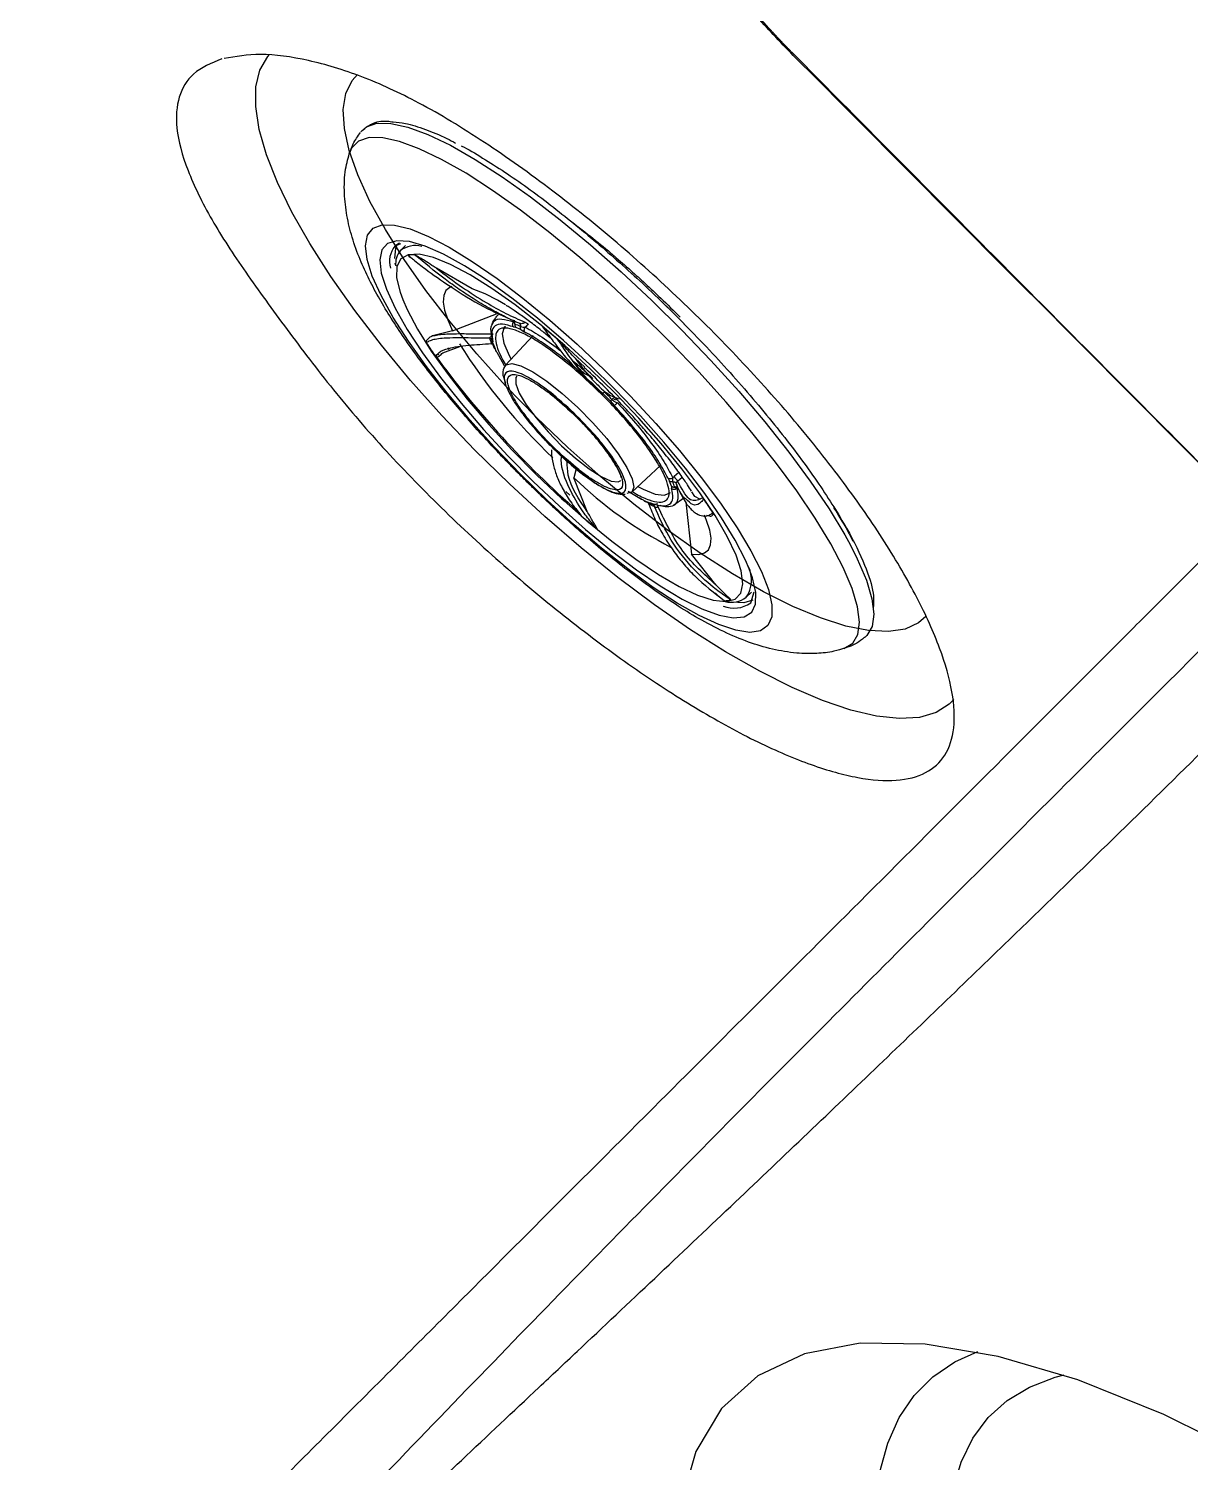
# Model space of a CAD drawing. Header units: inches. Extents: x 0 to 84, y -22 to 124.
# Drawn here: x 64.928 to 68.178, y 71.841 to 75.853 of the extents above; entities that cross this region are included whole.
import ezdxf

# ---------------------------------------------------------------- set-up
doc = ezdxf.new("R2010")
doc.units = ezdxf.units.IN
doc.header["$MEASUREMENT"] = 0
doc.layers.add('1', color=4, linetype='Continuous')
doc.layers.add('BDIM_CYAN', color=4, linetype='Continuous')

# ---------------------------------------------------------------- blocks, each defined once
blk = doc.blocks.new('2020 HS PILLOW')
at = {"layer": '1', "color": 2}
blk.add_line((-5.8034, -0.0127), (-5.8027, -0.0108), dxfattribs=at)
for points, knots in [([(5.8034, -0.0127), (5.5758, -0.0117), (5.1207, -0.0097), (4.4379, -0.0073), (3.7551, -0.0052), (3.0724, -0.0034), (2.3896, -0.0021), (1.7069, -0.001), (1.0241, -0.0003), (0.3414, 0), (-0.3414, 0), (-1.0241, -0.0003), (-1.7069, -0.001), (-2.3896, -0.0021), (-3.0724, -0.0034), (-3.7551, -0.0052), (-4.4379, -0.0073), (-5.1207, -0.0097), (-5.5758, -0.0117), (-5.8034, -0.0127)], [0, 0, 0, 0, 0.058824, 0.117648, 0.176472, 0.235295, 0.294119, 0.352942, 0.411765, 0.470588, 0.529412, 0.588235, 0.647058, 0.705881, 0.764705, 0.823528, 0.882352, 0.941176, 1, 1, 1, 1]), ([(5.8027, -0.0093), (4.0523, -0.005), (0.1838, 0.0045), (-3.6846, -0.0044), (-5.8027, -0.0093)], [0, 0, 0, 0, 0.452479, 1, 1, 1, 1]), ([(-5.8027, -0.0093), (-5.8297, -0.0097), (-5.8824, -0.0105), (-5.9826, -0.0157), (-6.0994, -0.0281), (-6.2065, -0.0517), (-6.2748, -0.0761), (-6.3056, -0.0893), (-6.3155, -0.0942), (-6.3167, -0.0947)], [0, 0, 0, 0, 0.134155, 0.260922, 0.509099, 0.767284, 0.920658, 0.990549, 1, 1, 1, 1]), ([(-5.8034, -0.0127), (-5.8066, -0.0127), (-5.8131, -0.0127), (-5.8227, -0.0128), (-5.8323, -0.0129), (-5.8418, -0.0131), (-5.8512, -0.0133), (-5.8605, -0.0135), (-5.8698, -0.0138), (-5.879, -0.0141), (-5.8881, -0.0144), (-5.9086, -0.0152), (-5.9394, -0.0168), (-5.9768, -0.0197), (-6.0091, -0.0232), (-6.0301, -0.0264), (-6.0433, -0.0289), (-6.051, -0.0307), (-6.0576, -0.0325), (-6.063, -0.0343), (-6.0657, -0.0356), (-6.067, -0.0362)], [0, 0, 0, 0, 0.02507, 0.049985, 0.074783, 0.099504, 0.124186, 0.148867, 0.173587, 0.198385, 0.223298, 0.248366, 0.368821, 0.491766, 0.615218, 0.740909, 0.792607, 0.844158, 0.895769, 0.947648, 1, 1, 1, 1])]:
    blk.add_open_spline(points, degree=3, knots=knots, dxfattribs=at)
blk = doc.blocks.new('2020 RELAY')
at = {"color": 8, "linetype": 'Continuous', "lineweight": 25, "flags": 128}
for points in [[(67.5166, 73.4759), (67.5035, 73.4623), (67.4667, 73.439), (67.4203, 73.4256), (67.3647, 73.4223), (67.3006, 73.4291), (67.2286, 73.446), (67.1495, 73.4726), (67.0641, 73.5089), (66.9733, 73.5544), (66.8781, 73.6086), (66.7796, 73.6709), (66.6787, 73.7407), (66.5765, 73.8172), (66.4741, 73.8997), (66.3725, 73.9872), (66.273, 74.0788), (66.1764, 74.1736), (66.0839, 74.2705), (65.9965, 74.3686), (65.9149, 74.4667), (65.8402, 74.5639), (65.7731, 74.659), (65.7143, 74.7512), (65.6644, 74.8394), (65.624, 74.9227), (65.5935, 75.0002), (65.5732, 75.0711), (65.5633, 75.1347), (65.564, 75.1901), (65.5752, 75.237), (65.5969, 75.2747), (65.6016, 75.2802)], [(67.4385, 73.7077), (67.4179, 73.6898), (67.3804, 73.6727), (67.3336, 73.6655), (67.278, 73.6683), (67.2144, 73.6811), (67.1436, 73.7037), (67.0664, 73.7359), (66.9839, 73.7772), (66.897, 73.8271), (66.8069, 73.885), (66.7146, 73.9502), (66.6215, 74.0218), (66.5285, 74.0989), (66.437, 74.1806), (66.3479, 74.2659), (66.2626, 74.3536), (66.182, 74.4427), (66.1071, 74.532), (66.0389, 74.6205), (65.9783, 74.707), (65.926, 74.7904), (65.8827, 74.8696), (65.8488, 74.9438), (65.8249, 75.0119), (65.8113, 75.073), (65.8081, 75.1265), (65.8153, 75.1717), (65.8329, 75.2079), (65.8479, 75.2247)], [(67.3099, 71.3146), (67.3316, 71.3948), (67.3635, 71.466), (67.4056, 71.5277), (67.4577, 71.5798), (67.5194, 71.6218), (67.5833, 71.6512)], [(67.5144, 71.2653), (67.537, 71.3414), (67.5698, 71.4084), (67.6127, 71.4659), (67.6656, 71.5136), (67.728, 71.5513), (67.7997, 71.5789), (67.8248, 71.5856)]]:
    blk.add_lwpolyline(points, dxfattribs=at)
at = {"layer": '1', "color": 3, "linetype": 'Continuous', "lineweight": 25, "flags": 128}
blk.add_lwpolyline([(68.6256, 71.1943), (68.3598, 71.3481), (68.1043, 71.4747), (67.8638, 71.5716), (67.6403, 71.6374), (67.4359, 71.6719), (67.2544, 71.6742), (67.0986, 71.6443), (66.9686, 71.583), (66.8667, 71.4914), (66.7948, 71.3712), (66.7525, 71.2233)], dxfattribs=at)
at = {"layer": '1', "color": 3, "linetype": 'Continuous', "lineweight": 25}
for points, knots in [([(65.4685, 75.2683), (65.4395, 75.2563), (65.3836, 75.233), (65.3443, 75.1645), (65.3367, 75.0749), (65.3681, 74.9594), (65.4342, 74.8226), (65.5322, 74.6732), (65.6481, 74.5139), (65.7776, 74.3428), (65.9259, 74.17), (66.0915, 74.0009), (66.2677, 73.8389), (66.4489, 73.6893), (66.6297, 73.5558), (66.8051, 73.4428), (66.9703, 73.3527), (67.1203, 73.289), (67.2514, 73.2524), (67.3593, 73.245), (67.4419, 73.266), (67.496, 73.3158), (67.5213, 73.3919), (67.516, 73.4934), (67.4815, 73.6164), (67.4174, 73.7585), (67.3268, 73.915), (67.211, 74.0821), (67.0741, 74.2547), (66.9194, 74.4276), (66.7517, 74.5962), (66.5749, 74.7554), (66.3896, 74.905), (66.2017, 75.0384), (66.0238, 75.1469), (65.8585, 75.2228), (65.7068, 75.2681), (65.574, 75.2865), (65.5072, 75.2747), (65.4749, 75.269)], [0, 0, 0, 0, 0.028151, 0.054261, 0.080371, 0.10899, 0.13762, 0.164725, 0.191852, 0.218557, 0.245247, 0.2722, 0.299156, 0.326079, 0.353003, 0.37989, 0.406778, 0.433614, 0.460451, 0.487225, 0.513999, 0.540718, 0.567437, 0.59413, 0.620823, 0.647542, 0.674261, 0.701068, 0.727876, 0.754671, 0.781466, 0.8084, 0.835333, 0.864435, 0.893544, 0.920161, 0.946766, 0.974191, 1, 1, 1, 1]), ([(69.4275, 74.8361), (69.4186, 74.8271), (69.4096, 74.8181), (69.3915, 74.8), (69.3643, 74.7727), (69.3369, 74.7453), (69.2816, 74.6902), (69.2444, 74.6532), (69.1695, 74.5782), (69.1317, 74.5404), (69.0555, 74.464), (69.017, 74.4255), (68.8232, 74.2315), (68.6633, 74.0715), (68.3345, 73.7427), (68.1655, 73.5739), (67.8187, 73.2277), (67.6408, 73.0503), (67.2769, 72.6863), (67.0909, 72.4999), (66.7117, 72.1169), (66.5185, 71.9203), (66.2224, 71.6156), (66.1225, 71.5124), (65.9202, 71.3025), (65.8179, 71.1958), (65.61, 70.9791), (65.5045, 70.869), (65.2889, 70.6461), (65.1787, 70.5336), (65.0669, 70.4197)], [0, 0, 0, 0, 0.007813, 0.007813, 0.015625, 0.03125, 0.03125, 0.0625, 0.0625, 0.09375, 0.09375, 0.125, 0.125, 0.25, 0.25, 0.375, 0.375, 0.5, 0.5, 0.625, 0.625, 0.75, 0.75, 0.8125, 0.8125, 0.875, 0.875, 0.9375, 0.9375, 1, 1, 1, 1]), ([(63.5492, 69.2061), (63.5638, 69.2207), (63.5938, 69.2507), (63.6404, 69.2973), (63.6898, 69.3466), (63.759, 69.4157), (63.8537, 69.5107), (63.9726, 69.6294), (64.1036, 69.7607), (64.2472, 69.9043), (64.4206, 70.0774), (64.6153, 70.2722), (64.8235, 70.4804), (65.0281, 70.685), (65.2299, 70.8867), (65.4201, 71.0771), (65.6023, 71.2592), (65.7821, 71.4391), (66.0184, 71.6753), (66.3146, 71.9716), (66.6389, 72.2958), (66.955, 72.6118), (67.2638, 72.92), (67.5941, 73.2507), (67.8608, 73.5177), (68.0873, 73.7443), (68.2548, 73.9116), (68.4239, 74.0807), (68.5787, 74.2356), (68.7206, 74.3772), (68.8386, 74.4956), (68.9235, 74.5803), (68.985, 74.6417), (69.0456, 74.7022), (69.085, 74.7418), (69.1047, 74.7616)], [0, 0, 0, 0, 0.006576, 0.013525, 0.020846, 0.02854, 0.044134, 0.062562, 0.080424, 0.101285, 0.125139, 0.15619, 0.187409, 0.218795, 0.250348, 0.282779, 0.311608, 0.341427, 0.374522, 0.434597, 0.500571, 0.554878, 0.614777, 0.680253, 0.751303, 0.776344, 0.818837, 0.854536, 0.881865, 0.916469, 0.945091, 0.958865, 0.972609, 0.986321, 1, 1, 1, 1]), ([(65.1262, 70.379), (65.1402, 70.3927), (65.1685, 70.4203), (65.2111, 70.4618), (65.2542, 70.5036), (65.2977, 70.5457), (65.3417, 70.5883), (65.3862, 70.6312), (65.4312, 70.6745), (65.4766, 70.7182), (65.5225, 70.7622), (65.5689, 70.8066), (65.6157, 70.8513), (65.6629, 70.8964), (65.7106, 70.9418), (65.7587, 70.9875), (65.8406, 71.0651), (65.9679, 71.1855), (66.1512, 71.3582), (66.32, 71.517), (66.5738, 71.7555), (66.8914, 72.0556), (67.2938, 72.4391), (67.7383, 72.867), (68.2237, 73.3408), (68.6477, 73.7612), (68.9746, 74.0891), (69.17, 74.2865), (69.3253, 74.444), (69.4105, 74.5307), (69.4845, 74.6054), (69.5414, 74.663), (69.6034, 74.7257), (69.6391, 74.7621), (69.655, 74.7783)], [0, 0, 0, 0, 0.007618, 0.015339, 0.023161, 0.031086, 0.039113, 0.047243, 0.055474, 0.063808, 0.072244, 0.080782, 0.089422, 0.098165, 0.10701, 0.115957, 0.125007, 0.152776, 0.187509, 0.22917, 0.250007, 0.335485, 0.418809, 0.499991, 0.623058, 0.749994, 0.809714, 0.874997, 0.906241, 0.937499, 0.946463, 0.96875, 0.986066, 1, 1, 1, 1])]:
    blk.add_open_spline(points, degree=3, knots=knots, dxfattribs=at)
at = {"layer": 'BDIM_CYAN'}
for p, q in [((65.9654, 74.7526), (65.9529, 74.7441)), ((65.9686, 74.7509), (65.9529, 74.7441)), ((65.9685, 74.7319), (65.9828, 74.7461)), ((65.955, 74.6901), (65.9539, 74.6966)), ((66.1692, 74.625), (66.0688, 74.6826)), ((66.114, 74.5075), (66.2366, 74.5545)), ((66.7249, 74.5637), (66.71, 74.5777)), ((66.7617, 74.5271), (66.7249, 74.5637)), ((66.114, 74.5075), (66.0582, 74.493)), ((66.2864, 74.5369), (66.2843, 74.5326)), ((66.2843, 74.5326), (66.2884, 74.526)), ((66.2844, 74.5182), (66.2904, 74.5171)), ((66.3057, 74.5102), (66.2904, 74.5171)), ((66.3022, 74.5269), (66.3043, 74.5273)), ((66.3057, 74.5102), (66.3162, 74.5038)), ((66.0866, 74.4456), (66.1347, 74.4631)), ((66.2304, 74.4598), (66.2247, 74.4746)), ((66.2276, 74.4707), (66.2271, 74.4768)), ((66.2276, 74.4707), (66.233, 74.4565)), ((66.2621, 74.411), (66.3393, 74.4937)), ((66.0715, 74.4437), (66.0749, 74.4387)), ((66.1046, 74.4546), (66.1007, 74.4596)), ((66.2382, 74.4474), (66.233, 74.4565)), ((66.2382, 74.4474), (66.2586, 74.4099)), ((66.4838, 74.4058), (66.4569, 74.4305)), ((66.5233, 74.3424), (66.4915, 74.3719)), ((66.5233, 74.3424), (66.5344, 74.3322)), ((66.5551, 74.3111), (66.5344, 74.3322)), ((66.5551, 74.3111), (66.5662, 74.2986)), ((66.4089, 74.166), (66.3961, 74.1785)), ((66.4595, 74.1214), (66.4537, 74.0963)), ((66.6954, 74.13), (66.6159, 74.0562)), ((66.7473, 74.111), (66.7337, 74.0996)), ((66.491, 74.0016), (66.4537, 74.0963)), ((66.7159, 74.0957), (66.7211, 74.0866)), ((66.7265, 74.0724), (66.7211, 74.0866)), ((66.7265, 74.0724), (66.727, 74.0663)), ((66.7337, 74.0996), (66.73, 74.0962)), ((66.7397, 74.081), (66.7372, 74.0831)), ((66.7396, 74.0803), (66.7416, 74.0754)), ((66.7438, 74.0865), (66.7568, 74.0974)), ((66.4425, 74.047), (66.4314, 74.0573)), ((66.6057, 74.0586), (66.6379, 74.0393)), ((66.6484, 74.0329), (66.6379, 74.0393)), ((66.6484, 74.0329), (66.6637, 74.026)), ((66.6672, 74.0232), (66.6513, 74.0304)), ((66.6697, 74.0249), (66.6637, 74.026)), ((66.6711, 74.0225), (66.6733, 74.0222)), ((66.7615, 74.0387), (66.7325, 74.0185)), ((66.7666, 74.0277), (66.7826, 73.8827)), ((66.7915, 74.0435), (66.7835, 74.0571)), ((66.8055, 74.0357), (66.7915, 74.0435)), ((66.8343, 73.9888), (66.8243, 73.9902)), ((66.8506, 73.7965), (66.7826, 73.8827)), ((66.9502, 73.7759), (66.9359, 73.7617)), ((66.9481, 73.7461), (66.958, 73.7772))]:
    blk.add_line(p, q, dxfattribs=at)
at = {"layer": 'BDIM_CYAN', "flags": 128}
for points in [[(65.8575, 75.0642), (65.8731, 75.078), (65.9026, 75.0879), (65.9415, 75.0876), (65.9892, 75.0772), (66.045, 75.0566), (66.1081, 75.0264), (66.1777, 74.9868), (66.2527, 74.9384), (66.3322, 74.882), (66.415, 74.8182), (66.4999, 74.7481)], [(66.4699, 74.7124), (66.3861, 74.7816), (66.3044, 74.8446), (66.2259, 74.9003), (66.1518, 74.948), (66.0831, 74.9871), (66.0208, 75.017), (65.9657, 75.0372), (65.9187, 75.0476), (65.8803, 75.0479), (65.8511, 75.0381), (65.8316, 75.0184), (65.8253, 75.0043)], [(66.3862, 74.537), (66.4622, 74.4698), (66.5378, 74.3985), (66.6116, 74.3242), (66.6824, 74.2483), (66.7488, 74.1722), (66.8097, 74.0971), (66.864, 74.0245), (66.9107, 73.9556), (66.949, 73.8917), (66.9782, 73.8339), (66.9978, 73.7833), (67.0074, 73.7407), (67.0069, 73.7069), (66.9963, 73.6825), (66.9757, 73.6679), (66.9456, 73.6635), (66.9064, 73.6692), (66.8589, 73.685), (66.8039, 73.7106), (66.7424, 73.7455), (66.6755, 73.7892), (66.6044, 73.8408), (66.5303, 73.8994), (66.4546, 73.964), (66.3787, 74.0334), (66.3038, 74.1064), (66.2313, 74.1816), (66.1626, 74.2578), (66.0988, 74.3336), (66.0411, 74.4076), (65.9904, 74.4785), (65.9478, 74.545), (65.914, 74.606), (65.8895, 74.6603), (65.8749, 74.7071), (65.8703, 74.7454), (65.8759, 74.7745), (65.8915, 74.7941), (65.9169, 74.8036), (65.9517, 74.8029), (65.9951, 74.7922), (66.0465, 74.7714), (66.1049, 74.7411), (66.1692, 74.7017), (66.2384, 74.6539), (66.3111, 74.5987), (66.3862, 74.537)], [(66.1907, 74.6619), (66.1474, 74.6892), (66.089, 74.7214), (66.0373, 74.7441), (65.9935, 74.7568), (65.9583, 74.7593), (65.9324, 74.7515), (65.9163, 74.7336), (65.9104, 74.7059), (65.9147, 74.669), (65.9292, 74.6235), (65.9535, 74.5705), (65.9873, 74.5108), (66.0298, 74.4457), (66.0803, 74.3765), (66.1377, 74.3044), (66.2009, 74.2309), (66.2687, 74.1574), (66.3398, 74.0854), (66.4128, 74.0162), (66.4862, 73.9512)], [(65.9525, 74.7097), (65.9554, 74.739), (65.9603, 74.7499)], [(66.4999, 74.7481), (66.5858, 74.6725), (66.6714, 74.5925), (66.7556, 74.5094), (66.8371, 74.4241), (66.9149, 74.338), (66.9877, 74.2522), (67.0547, 74.168), (67.1149, 74.0864), (67.1673, 74.0088), (67.2114, 73.9361), (67.2271, 73.9074)], [(66.4262, 74.0311), (66.4897, 73.9753), (66.5594, 73.9183), (66.6266, 73.8681), (66.6899, 73.8257), (66.7479, 73.7921), (66.7994, 73.7679), (66.8432, 73.7537), (66.8785, 73.7498), (66.9044, 73.7563), (66.9205, 73.7729), (66.9264, 73.7995), (66.9219, 73.8353), (66.9072, 73.8797), (66.8826, 73.9317), (66.8485, 73.9902), (66.8058, 74.0539), (66.7553, 74.1215), (66.6981, 74.1915), (66.6355, 74.2625), (66.5687, 74.3329), (66.4992, 74.4012), (66.4285, 74.466), (66.358, 74.526), (66.2894, 74.5797), (66.2239, 74.6261), (66.1631, 74.6642), (66.1082, 74.6932), (66.0605, 74.7124), (66.0208, 74.7215), (65.9901, 74.7202), (65.9691, 74.7086), (65.9581, 74.687), (65.9574, 74.6557), (65.967, 74.6155), (65.9745, 74.595)], [(67.2088, 73.618), (67.2092, 73.6181), (67.2336, 73.6329), (67.2482, 73.6575), (67.2528, 73.6915), (67.2474, 73.7345), (67.232, 73.7859), (67.2068, 73.8449), (67.1723, 73.9108), (67.1288, 73.9826), (67.077, 74.0592), (67.0176, 74.1397), (66.9515, 74.2229), (66.8796, 74.3075), (66.8028, 74.3926), (66.7223, 74.4767), (66.6392, 74.5588), (66.5547, 74.6377), (66.4699, 74.7124)], [(66.1123, 74.6309), (66.1065, 74.6287), (66.0954, 74.6198), (66.0892, 74.606), (66.088, 74.5877), (66.0918, 74.5649), (66.1004, 74.538), (66.114, 74.5075)], [(66.9443, 73.841), (66.9338, 73.8653), (66.9047, 73.9218), (66.8665, 73.9843), (66.8199, 74.0517), (66.7658, 74.1225), (66.7054, 74.1955), (66.6397, 74.2691), (66.5701, 74.3421), (66.4979, 74.4128), (66.4245, 74.4801), (66.3513, 74.5425), (66.2798, 74.5989), (66.2114, 74.6481), (66.1907, 74.6619)], [(65.9745, 74.595), (65.9867, 74.5672), (66.0161, 74.5118), (66.0546, 74.4505), (66.1013, 74.3847), (66.1553, 74.3157), (66.2154, 74.245), (66.2802, 74.1742), (66.3486, 74.1046), (66.4189, 74.0378), (66.4262, 74.0311)], [(66.2624, 74.5191), (66.2588, 74.5161), (66.2531, 74.499), (66.2577, 74.4725), (66.2725, 74.4379), (66.2779, 74.4279)], [(66.2584, 74.4041), (66.2636, 74.4124), (66.2799, 74.4162), (66.3054, 74.4093), (66.3387, 74.3923), (66.3779, 74.3661), (66.4206, 74.3322), (66.4645, 74.2926), (66.5068, 74.2496), (66.5453, 74.2057), (66.5776, 74.1634), (66.6018, 74.1252), (66.6166, 74.0934), (66.6212, 74.0697), (66.6159, 74.0562)], [(66.2941, 74.3803), (66.2913, 74.3762), (66.291, 74.3589), (66.3008, 74.333), (66.3201, 74.3005), (66.3475, 74.2634), (66.3812, 74.2243), (66.4189, 74.1858), (66.4579, 74.1507), (66.4958, 74.1213), (66.5298, 74.0995), (66.5576, 74.0869), (66.5774, 74.0844), (66.5853, 74.0883)], [(66.6328, 74.0719), (66.6476, 74.0641), (66.6812, 74.0505), (66.7065, 74.047), (66.7224, 74.054), (66.7228, 74.0546)], [(66.7415, 74.0658), (66.7446, 74.0503), (66.7446, 74.0374), (66.7415, 74.0274), (66.7354, 74.0203), (66.7339, 74.0193)], [(66.6159, 74.0562), (66.6151, 74.0555), (66.602, 74.0516)], [(66.7826, 73.8827), (66.803, 73.8816), (66.8187, 73.8856), (66.8298, 73.8945), (66.836, 73.9083), (66.8372, 73.9266), (66.8335, 73.9494), (66.8248, 73.9763), (66.8186, 73.9912)], [(66.4862, 73.9512), (66.5587, 73.8917), (66.6288, 73.8388), (66.6952, 73.7935), (66.7566, 73.7567), (66.8117, 73.7292), (66.8596, 73.7115), (66.8992, 73.7039), (66.9298, 73.7066), (66.9509, 73.7195), (66.9619, 73.7423), (66.9627, 73.7747), (66.9533, 73.816), (66.9443, 73.841)], [(67.2271, 73.9074), (67.2464, 73.8694), (67.2718, 73.8096), (67.2874, 73.7575), (67.2929, 73.714), (67.2883, 73.6795), (67.2735, 73.6546), (67.2686, 73.6503)], [(66.954, 73.7534), (66.9293, 73.7459), (66.8941, 73.7483)]]:
    blk.add_lwpolyline(points, dxfattribs=at)
at = {"layer": 'BDIM_CYAN'}
for centre, radius, start, end in [((66.0027, 74.7024), 0.065, 140.0456, 197.3125), ((66.0102, 74.6767), 0.0692, 75.19, 127.1238), ((66.0106, 74.695), 0.056, 138.8541, 186.413), ((66.0089, 74.65), 0.0703, 90.7296, 105.1692), ((66.0099, 74.1831), 0.4697, 57.574, 70.1758), ((66.1826, 74.2705), 0.2766, 63.9321, 67.4903), ((64.8675, 72.7013), 2.3555, 49.1277, 50.5149), ((67.1592, 75.1888), 1.3275, 212.5833, 214.6167), ((67.5299, 75.3472), 1.6485, 212.1187, 226.4823), ((66.4188, 74.5547), 0.2127, 198.6794, 203.0097), ((68.2457, 76.0325), 2.7009, 216.1272, 228.7571), ((65.4678, 73.2652), 1.5147, 43.867, 45.0119), ((67.2396, 74.9052), 1.1278, 225.8274, 242.9086), ((66.5404, 74.0042), 0.2059, 18.679, 23.0106), ((66.5179, 73.9865), 0.2407, 21.6979, 22.8954), ((66.5542, 74.0007), 0.2017, 18.6147, 21.7522), ((66.7882, 74.2797), 0.2856, 243.9322, 247.4902), ((66.7677, 74.2566), 0.2532, 245.8219, 247.5681), ((65.7239, 73.2835), 1.3275, 32.5835, 34.6167), ((68.0156, 75.771), 2.3555, 229.1276, 230.5149), ((66.7137, 74.0706), 0.0551, 249.4607, 291.5038), ((66.8649, 73.8095), 0.0856, 326.1063, 25.7199), ((66.9018, 73.8102), 0.0791, 247.538, 305.824), ((66.8742, 73.8223), 0.0703, 270.7296, 285.1692), ((66.8941, 73.8168), 0.0692, 255.1208, 307.2038)]:
    blk.add_arc(centre, radius, start, end, dxfattribs=at)
for points, knots in [([(65.8579, 75.0647), (65.8674, 75.073), (65.8858, 75.0892), (65.9184, 75.0961), (65.9423, 75.0927), (65.948, 75.0919)], [0, 0, 0, 0, 0.445133, 0.867846, 1, 1, 1, 1]), ([(65.948, 75.0919), (65.9589, 75.091), (65.9852, 75.0889), (66.0364, 75.0723), (66.0841, 75.053), (66.1144, 75.0369), (66.1226, 75.0326)], [0, 0, 0, 0, 0.236629, 0.569889, 0.883061, 1, 1, 1, 1]), ([(65.8255, 75.0016), (65.8285, 75.0113), (65.835, 75.0327), (65.8492, 75.0519), (65.8569, 75.0624)], [0, 0, 0, 0, 0.4524442, 1, 1, 1, 1]), ([(66.139, 75.0246), (66.1392, 75.0245), (66.1565, 75.0167), (66.1981, 74.9909), (66.2784, 74.9405), (66.3849, 74.8643), (66.4733, 74.791), (66.5162, 74.7554)], [0, 0, 0, 0, 0.0024536, 0.1766172, 0.3508173, 0.6848474, 1, 1, 1, 1]), ([(66.3059, 74.1009), (66.3006, 74.1062), (66.2881, 74.1188), (66.2641, 74.1434), (66.232, 74.1771), (66.1923, 74.2202), (66.1489, 74.2691), (66.1041, 74.3219), (66.0598, 74.3769), (66.0174, 74.4326), (65.9779, 74.4881), (65.9418, 74.5426), (65.9092, 74.5968), (65.8801, 74.6511), (65.8541, 74.7078), (65.8328, 74.7664), (65.8175, 74.8284), (65.8099, 74.8935), (65.812, 74.9568), (65.8223, 74.9929), (65.8269, 75.0089)], [0, 0, 0, 0, 0.017534, 0.041406, 0.080131, 0.126654, 0.179488, 0.236275, 0.295643, 0.356617, 0.418551, 0.481025, 0.54381, 0.609235, 0.676067, 0.748578, 0.814163, 0.877244, 0.945575, 1, 1, 1, 1]), ([(66.4316, 74.8241), (66.4345, 74.822), (66.4564, 74.8063), (66.4986, 74.7729), (66.5407, 74.7389), (66.563, 74.7194), (66.5659, 74.7169)], [0, 0, 0, 0, 0.067025, 0.511972, 0.936998, 1, 1, 1, 1]), ([(66.5162, 74.7554), (66.5596, 74.7174), (66.649, 74.639), (66.7611, 74.5285), (66.8498, 74.4353), (66.9376, 74.3382), (67.0393, 74.2164), (67.1259, 74.0997), (67.1671, 74.0357), (67.1807, 74.0147)], [0, 0, 0, 0, 0.167429, 0.344886, 0.437413, 0.529958, 0.718716, 0.907474, 1, 1, 1, 1]), ([(65.9905, 74.7178), (65.9904, 74.7178), (65.9904, 74.7178), (65.9904, 74.7177), (65.9905, 74.7175), (65.9908, 74.7172), (65.9915, 74.7165), (65.9938, 74.7146), (65.996, 74.7132), (65.9976, 74.7121)], [0, 0, 0, 0, 0.035822, 0.071995, 0.104743, 0.140534, 0.201731, 0.392844, 1, 1, 1, 1]), ([(65.9905, 74.7178), (65.991, 74.7173), (65.9926, 74.7161), (65.9972, 74.7124), (66.0119, 74.7005), (66.0472, 74.6731), (66.1109, 74.6282), (66.1943, 74.5763), (66.2559, 74.5484), (66.2838, 74.5358)], [0, 0, 0, 0, 0.007325, 0.019566, 0.058651, 0.192116, 0.441769, 0.746986, 1, 1, 1, 1]), ([(66.0688, 74.6826), (66.0647, 74.6852), (66.0533, 74.6923), (66.0379, 74.7021), (66.0244, 74.7107), (66.0164, 74.7157), (66.0119, 74.7184), (66.0095, 74.7197), (66.0084, 74.7202), (66.008, 74.7202), (66.008, 74.7203)], [0, 0, 0, 0, 0.191797, 0.519572, 0.729704, 0.856737, 0.930022, 0.970712, 0.992634, 1, 1, 1, 1]), ([(66.2542, 74.55), (66.2416, 74.5566), (66.2136, 74.5713), (66.1729, 74.5962), (66.1317, 74.6237), (66.0745, 74.6647), (66.0354, 74.6974), (66.008, 74.7203)], [0, 0, 0, 0, 0.138492, 0.307534, 0.458721, 0.619894, 1, 1, 1, 1]), ([(66.5659, 74.7169), (66.5815, 74.7034), (66.6106, 74.6784), (66.6544, 74.6386), (66.7008, 74.5951), (66.7332, 74.563), (66.7513, 74.5451)], [0, 0, 0, 0, 0.2517033, 0.4678447, 0.7027218, 1, 1, 1, 1]), ([(66.0688, 74.6826), (66.0928, 74.6644), (66.1369, 74.6311), (66.2034, 74.5885), (66.2623, 74.5554), (66.2992, 74.5391), (66.3173, 74.5311)], [0, 0, 0, 0, 0.317509, 0.583481, 0.794833, 1, 1, 1, 1]), ([(66.2247, 74.5277), (66.228, 74.5331), (66.233, 74.5415), (66.2391, 74.5493), (66.2413, 74.5521)], [0, 0, 0, 0, 0.637356, 1, 1, 1, 1]), ([(66.3, 74.5285), (66.2853, 74.5348), (66.2699, 74.5415), (66.2549, 74.5496), (66.2542, 74.55)], [0, 0, 0, 0, 0.95481, 1, 1, 1, 1]), ([(66.3895, 74.4861), (66.3806, 74.4935), (66.3596, 74.5107), (66.3291, 74.5339), (66.2993, 74.5553), (66.2771, 74.5702), (66.2675, 74.576), (66.2641, 74.578)], [0, 0, 0, 0, 0.175058, 0.413015, 0.646773, 0.872595, 1, 1, 1, 1]), ([(66.2251, 74.4897), (66.2227, 74.5004), (66.219, 74.5171), (66.225, 74.5249), (66.2271, 74.5276)], [0, 0, 0, 0, 0.64222, 1, 1, 1, 1]), ([(66.2844, 74.5182), (66.2735, 74.5215), (66.2513, 74.5281), (66.2312, 74.5225), (66.2215, 74.5065), (66.2252, 74.4866), (66.2271, 74.4768)], [0, 0, 0, 0, 0.247011, 0.5, 0.752989, 1, 1, 1, 1]), ([(66.2271, 74.5276), (66.2282, 74.5304), (66.2319, 74.5393), (66.2504, 74.5423), (66.273, 74.5358), (66.2843, 74.5326)], [0, 0, 0, 0, 0.181301, 0.590651, 1, 1, 1, 1]), ([(66.4543, 74.4009), (66.4242, 74.4251), (66.3779, 74.4624), (66.3244, 74.4943), (66.2886, 74.5106), (66.2609, 74.5167), (66.2368, 74.5116), (66.2305, 74.4822), (66.2448, 74.4408), (66.2622, 74.4132), (66.263, 74.4119)], [0, 0, 0, 0, 0.191375, 0.294396, 0.399603, 0.50481, 0.60783, 0.799205, 0.990581, 1, 1, 1, 1]), ([(66.2884, 74.526), (66.2885, 74.5271), (66.2887, 74.5294), (66.2877, 74.5323), (66.286, 74.5346), (66.2845, 74.5354), (66.2838, 74.5358)], [0, 0, 0, 0, 0.266689, 0.531115, 0.778754, 1, 1, 1, 1]), ([(66.3173, 74.5311), (66.3168, 74.5306), (66.3157, 74.5297), (66.3128, 74.5283), (66.3089, 74.5272), (66.3041, 74.5271), (66.3013, 74.528), (66.3, 74.5285)], [0, 0, 0, 0, 0.111469, 0.230184, 0.482261, 0.743373, 1, 1, 1, 1]), ([(66.3041, 74.5189), (66.3064, 74.5183), (66.3103, 74.5173), (66.3151, 74.5176), (66.3172, 74.5177)], [0, 0, 0, 0, 0.571403, 1, 1, 1, 1]), ([(66.4784, 74.3841), (66.4753, 74.3871), (66.4536, 74.4073), (66.4134, 74.4397), (66.3609, 74.4784), (66.331, 74.4954), (66.3162, 74.5038)], [0, 0, 0, 0, 0.053605, 0.371574, 0.689543, 1, 1, 1, 1]), ([(66.3258, 74.5265), (66.3247, 74.5249), (66.3222, 74.5215), (66.3189, 74.519), (66.3172, 74.5177)], [0, 0, 0, 0, 0.459354, 1, 1, 1, 1]), ([(66.3172, 74.5177), (66.3326, 74.509), (66.3631, 74.4917), (66.3992, 74.4645), (66.4172, 74.4511)], [0, 0, 0, 0, 0.504034, 1, 1, 1, 1]), ([(66.3258, 74.5265), (66.3252, 74.5268), (66.324, 74.5272), (66.3218, 74.5283), (66.3195, 74.5296), (66.318, 74.5306), (66.3173, 74.5311)], [0, 0, 0, 0, 0.245337, 0.5, 0.754663, 1, 1, 1, 1]), ([(66.3653, 74.5193), (66.3658, 74.5186), (66.367, 74.5168), (66.3708, 74.5116), (66.3826, 74.4951), (66.4093, 74.4594), (66.4442, 74.4154), (66.4682, 74.3938), (66.4779, 74.3851)], [0, 0, 0, 0, 0.011965, 0.031961, 0.095811, 0.313849, 0.721693, 1, 1, 1, 1]), ([(66.0582, 74.493), (66.0564, 74.4921), (66.0515, 74.4899), (66.0461, 74.486), (66.0423, 74.4819), (66.0406, 74.4789), (66.04, 74.4768), (66.0401, 74.4754), (66.0402, 74.4745), (66.0405, 74.474), (66.0406, 74.4739)], [0, 0, 0, 0, 0.191801, 0.519634, 0.729787, 0.856818, 0.93009, 0.970764, 0.992671, 1, 1, 1, 1]), ([(66.2173, 74.4866), (66.2028, 74.4867), (66.1755, 74.487), (66.1382, 74.4876), (66.1084, 74.4874), (66.0836, 74.486), (66.0649, 74.4836), (66.0497, 74.4796), (66.0437, 74.4759), (66.0406, 74.4739)], [0, 0, 0, 0, 0.154271, 0.288952, 0.454424, 0.575072, 0.714225, 0.852753, 1, 1, 1, 1]), ([(66.0582, 74.493), (66.0675, 74.4948), (66.0856, 74.4985), (66.1272, 74.4996), (66.1741, 74.499), (66.2096, 74.4987), (66.227, 74.4986)], [0, 0, 0, 0, 0.280747, 0.545552, 0.776817, 1, 1, 1, 1]), ([(66.0731, 74.4429), (66.0742, 74.4441), (66.0799, 74.4504), (66.1033, 74.4597), (66.1515, 74.4671), (66.2007, 74.4702), (66.223, 74.4716)], [0, 0, 0, 0, 0.069095, 0.356764, 0.708459, 1, 1, 1, 1]), ([(66.227, 74.4986), (66.2265, 74.4981), (66.2255, 74.497), (66.2234, 74.4947), (66.2209, 74.4918), (66.2186, 74.4887), (66.2177, 74.4873), (66.2173, 74.4866)], [0, 0, 0, 0, 0.111467, 0.230181, 0.482258, 0.743371, 1, 1, 1, 1]), ([(66.2264, 74.4701), (66.2261, 74.4703), (66.2252, 74.4711), (66.2239, 74.4714), (66.223, 74.4716)], [0, 0, 0, 0, 0.309985, 1, 1, 1, 1]), ([(66.2249, 74.4888), (66.2249, 74.4887), (66.2241, 74.487), (66.2233, 74.4843), (66.2232, 74.483), (66.2232, 74.4824)], [0, 0, 0, 0, 0.042172, 0.540741, 1, 1, 1, 1]), ([(66.2266, 74.4695), (66.2266, 74.4695), (66.2257, 74.4702), (66.2245, 74.4702), (66.2233, 74.4702)], [0, 0, 0, 0, 0.008245, 1, 1, 1, 1]), ([(66.4569, 74.4305), (66.4541, 74.4335), (66.4464, 74.4416), (66.4352, 74.4539), (66.4246, 74.4657), (66.4168, 74.4742), (66.4121, 74.4795), (66.4092, 74.4822), (66.4089, 74.4825)], [0, 0, 0, 0, 0.191782, 0.518998, 0.728969, 0.85611, 0.98384, 1, 1, 1, 1]), ([(66.5094, 74.3538), (66.5048, 74.358), (66.4911, 74.3708), (66.4666, 74.401), (66.4375, 74.4399), (66.4179, 74.469), (66.4089, 74.4825)], [0, 0, 0, 0, 0.150595, 0.449551, 0.745562, 1, 1, 1, 1]), ([(66.0667, 74.4347), (66.0667, 74.4346), (66.0668, 74.4344), (66.0671, 74.4342), (66.0674, 74.4339), (66.0677, 74.4337), (66.0683, 74.4334), (66.0701, 74.4333), (66.0748, 74.4355), (66.0801, 74.44), (66.0849, 74.4442), (66.0866, 74.4456)], [0, 0, 0, 0, 0.005501, 0.011055, 0.016084, 0.02158, 0.030977, 0.060324, 0.195274, 0.730604, 1, 1, 1, 1]), ([(66.0667, 74.4347), (66.0667, 74.4348), (66.0669, 74.4353), (66.0676, 74.4366), (66.069, 74.4393), (66.0715, 74.4415), (66.0731, 74.4429)], [0, 0, 0, 0, 0.055427, 0.148054, 0.44381, 1, 1, 1, 1]), ([(66.2303, 74.4599), (66.2304, 74.4598), (66.2306, 74.459), (66.2315, 74.4578), (66.2325, 74.4569), (66.233, 74.4565)], [0, 0, 0, 0, 0.054751, 0.538852, 1, 1, 1, 1]), ([(66.2382, 74.4474), (66.2374, 74.4481), (66.2358, 74.4496), (66.2349, 74.4518), (66.2349, 74.453), (66.2349, 74.4531)], [0, 0, 0, 0, 0.4803862, 0.9607725, 1, 1, 1, 1]), ([(66.4484, 74.4252), (66.457, 74.4182), (66.4764, 74.4025), (66.496, 74.3838), (66.5069, 74.3734)], [0, 0, 0, 0, 0.444445, 1, 1, 1, 1]), ([(66.4569, 74.4305), (66.47, 74.413), (66.4914, 74.3843), (66.5105, 74.3655), (66.5179, 74.3583)], [0, 0, 0, 0, 0.6121427, 1, 1, 1, 1]), ([(66.2635, 74.3598), (66.2604, 74.3679), (66.2513, 74.3918), (66.2578, 74.4034), (66.2621, 74.411)], [0, 0, 0, 0, 0.3370446, 1, 1, 1, 1]), ([(66.4524, 74.2785), (66.4309, 74.2981), (66.3977, 74.3283), (66.3555, 74.3591), (66.3255, 74.3779), (66.2998, 74.3901), (66.2739, 74.3968), (66.256, 74.3892), (66.2589, 74.3617), (66.2738, 74.3294), (66.2919, 74.2996), (66.3159, 74.2666), (66.3523, 74.2221), (66.3844, 74.1896), (66.4054, 74.1685)], [0, 0, 0, 0, 0.119728, 0.18418, 0.25, 0.31582, 0.380272, 0.5, 0.619728, 0.68418, 0.75, 0.81582, 0.880272, 1, 1, 1, 1]), ([(66.4066, 74.1715), (66.3869, 74.1915), (66.3565, 74.2221), (66.3221, 74.2642), (66.2994, 74.2954), (66.2822, 74.3236), (66.2681, 74.3542), (66.2655, 74.3802), (66.2824, 74.3874), (66.3068, 74.381), (66.3311, 74.3695), (66.3595, 74.3517), (66.3994, 74.3226), (66.4308, 74.2941), (66.4511, 74.2755)], [0, 0, 0, 0, 0.119728, 0.18418, 0.25, 0.31582, 0.380272, 0.5, 0.619728, 0.68418, 0.75, 0.81582, 0.880272, 1, 1, 1, 1]), ([(66.4525, 74.4204), (66.4596, 74.4116), (66.4752, 74.3922), (66.4887, 74.3849), (66.496, 74.3809)], [0, 0, 0, 0, 0.454264, 1, 1, 1, 1]), ([(66.617, 74.0573), (66.6209, 74.0549), (66.6389, 74.0438), (66.6652, 74.0329), (66.6933, 74.0263), (66.7171, 74.0316), (66.7247, 74.0602), (66.7026, 74.1142), (66.6681, 74.1692), (66.6331, 74.2167), (66.5915, 74.2664), (66.5323, 74.3306), (66.4851, 74.3732), (66.4543, 74.4009)], [0, 0, 0, 0, 0.021294, 0.100255, 0.179216, 0.256537, 0.40017, 0.543804, 0.621124, 0.700085, 0.779046, 0.856367, 1, 1, 1, 1]), ([(66.5342, 74.3285), (66.5176, 74.3449), (66.4985, 74.3638), (66.4793, 74.3815), (66.4767, 74.3838)], [0, 0, 0, 0, 0.868212, 1, 1, 1, 1]), ([(66.5476, 74.3419), (66.5295, 74.3598), (66.508, 74.3812), (66.4862, 74.4013), (66.4827, 74.4046)], [0, 0, 0, 0, 0.838527, 1, 1, 1, 1]), ([(66.5145, 74.3505), (66.5134, 74.3517), (66.5062, 74.3592), (66.4987, 74.3655), (66.4925, 74.3708)], [0, 0, 0, 0, 0.1644689, 1, 1, 1, 1]), ([(66.5179, 74.3583), (66.5222, 74.3537), (66.5327, 74.3424), (66.5479, 74.3313), (66.5645, 74.3215), (66.5751, 74.3185), (66.5803, 74.317)], [0, 0, 0, 0, 0.187832, 0.464606, 0.734492, 1, 1, 1, 1]), ([(66.7824, 74.0587), (66.7789, 74.0643), (66.7709, 74.0773), (66.7513, 74.106), (66.725, 74.1416), (66.6941, 74.1807), (66.6619, 74.2191), (66.6307, 74.2544), (66.5937, 74.2949), (66.5656, 74.3236), (66.5476, 74.3419)], [0, 0, 0, 0, 0.095959, 0.224563, 0.358366, 0.493546, 0.621252, 0.729558, 0.826737, 1, 1, 1, 1]), ([(66.4442, 74.2815), (66.438, 74.2876), (66.418, 74.3068), (66.399, 74.3216), (66.3859, 74.3318)], [0, 0, 0, 0, 0.314101, 1, 1, 1, 1]), ([(66.5598, 74.3148), (66.5621, 74.3129), (66.5669, 74.3091), (66.5725, 74.3068), (66.5754, 74.3057)], [0, 0, 0, 0, 0.490746, 1, 1, 1, 1]), ([(66.5637, 74.318), (66.5646, 74.3173), (66.5663, 74.3159), (66.5684, 74.3152), (66.5695, 74.3148)], [0, 0, 0, 0, 0.496062, 1, 1, 1, 1]), ([(66.5754, 74.3057), (66.5927, 74.2866), (66.6275, 74.2485), (66.6714, 74.1924), (66.7076, 74.1399), (66.7225, 74.1107), (66.73, 74.0962)], [0, 0, 0, 0, 0.25, 0.5, 0.75, 1, 1, 1, 1]), ([(66.4054, 74.1685), (66.4269, 74.1489), (66.4601, 74.1188), (66.5023, 74.0879), (66.5323, 74.0692), (66.558, 74.057), (66.5839, 74.0502), (66.6018, 74.0579), (66.5989, 74.0853), (66.584, 74.1177), (66.5659, 74.1475), (66.5419, 74.1805), (66.5055, 74.225), (66.4733, 74.2574), (66.4524, 74.2785)], [0, 0, 0, 0, 0.119728, 0.18418, 0.25, 0.31582, 0.380272, 0.5, 0.619728, 0.68418, 0.75, 0.81582, 0.880272, 1, 1, 1, 1]), ([(66.4511, 74.2755), (66.4709, 74.2556), (66.5013, 74.2249), (66.5357, 74.1828), (66.5584, 74.1517), (66.5755, 74.1235), (66.5896, 74.0929), (66.5923, 74.0669), (66.5754, 74.0597), (66.551, 74.066), (66.5267, 74.0776), (66.4983, 74.0953), (66.4584, 74.1245), (66.427, 74.153), (66.4066, 74.1715)], [0, 0, 0, 0, 0.119728, 0.18418, 0.25, 0.31582, 0.380272, 0.5, 0.619728, 0.68418, 0.75, 0.81582, 0.880272, 1, 1, 1, 1]), ([(66.5858, 74.0964), (66.5859, 74.0971), (66.5864, 74.1006), (66.5798, 74.1151), (66.5672, 74.1377), (66.546, 74.1693), (66.5139, 74.2103), (66.4766, 74.2516), (66.4527, 74.2737), (66.4442, 74.2815)], [0, 0, 0, 0, 0.036785, 0.200168, 0.346296, 0.474536, 0.688327, 0.8896, 1, 1, 1, 1]), ([(66.7159, 74.0957), (66.7088, 74.1097), (66.6943, 74.1379), (66.6592, 74.1889), (66.6165, 74.2434), (66.5828, 74.2804), (66.5662, 74.2986)], [0, 0, 0, 0, 0.2470114, 0.5, 0.7529886, 1, 1, 1, 1]), ([(66.3961, 74.1785), (66.3894, 74.1846), (66.3778, 74.1954), (66.368, 74.2071), (66.3638, 74.2122)], [0, 0, 0, 0, 0.572487, 1, 1, 1, 1]), ([(66.3911, 74.1744), (66.391, 74.1732), (66.3904, 74.1602), (66.3947, 74.136), (66.4045, 74.1017), (66.4206, 74.0664), (66.4431, 74.0287), (66.4636, 74.003), (66.4742, 73.9898)], [0, 0, 0, 0, 0.02015, 0.214049, 0.389675, 0.573048, 0.780973, 1, 1, 1, 1]), ([(66.5968, 74.049), (66.5907, 74.049), (66.5721, 74.0491), (66.5318, 74.0675), (66.48, 74.1034), (66.4374, 74.1379), (66.4146, 74.1604), (66.4089, 74.166)], [0, 0, 0, 0, 0.140759, 0.425851, 0.679378, 0.920159, 1, 1, 1, 1]), ([(66.5177, 73.953), (66.5172, 73.9536), (66.5158, 73.9552), (66.5116, 73.96), (66.4986, 73.9752), (66.4711, 74.0107), (66.4371, 74.0704), (66.417, 74.1232), (66.4185, 74.153), (66.4187, 74.1565)], [0, 0, 0, 0, 0.0093024, 0.0248485, 0.074488, 0.243998, 0.5610712, 0.9487135, 1, 1, 1, 1]), ([(66.491, 74.0016), (66.4678, 74.0356), (66.4358, 74.0822), (66.4351, 74.1292), (66.4349, 74.142)], [0, 0, 0, 0, 0.7293054, 1, 1, 1, 1]), ([(67.2126, 73.6193), (67.2022, 73.6161), (67.1776, 73.6086), (67.131, 73.6032), (67.0719, 73.6045), (67.0067, 73.6156), (66.9392, 73.6361), (66.872, 73.6647), (66.8049, 73.7001), (66.7406, 73.7393), (66.6795, 73.7805), (66.6196, 73.8243), (66.5595, 73.8713), (66.501, 73.9198), (66.4494, 73.9648), (66.4078, 74.0027), (66.378, 74.0306), (66.3568, 74.0508), (66.3418, 74.0653), (66.3313, 74.0756), (66.3197, 74.087), (66.3116, 74.0951), (66.3059, 74.1009)], [0, 0, 0, 0, 0.036066, 0.085444, 0.141474, 0.211815, 0.286358, 0.368991, 0.453445, 0.529206, 0.595182, 0.662358, 0.72851, 0.791057, 0.850412, 0.893555, 0.924492, 0.946523, 0.962156, 0.973229, 0.981067, 1, 1, 1, 1]), ([(66.6697, 74.0249), (66.6806, 74.0216), (66.7028, 74.015), (66.7229, 74.0206), (66.7326, 74.0366), (66.7289, 74.0565), (66.727, 74.0663)], [0, 0, 0, 0, 0.247012, 0.5, 0.752988, 1, 1, 1, 1]), ([(66.7299, 74.0847), (66.7291, 74.0846), (66.7274, 74.0844), (66.725, 74.0847), (66.7228, 74.0854), (66.7217, 74.0862), (66.7211, 74.0866)], [0, 0, 0, 0, 0.257259, 0.51339, 0.762603, 1, 1, 1, 1]), ([(66.73, 74.0961), (66.7299, 74.0952), (66.7298, 74.094), (66.7295, 74.092), (66.7292, 74.0898), (66.7292, 74.087), (66.7297, 74.0855), (66.7299, 74.0847)], [0, 0, 0, 0, 0.2243069, 0.303573, 0.4738275, 0.7457286, 1, 1, 1, 1]), ([(66.7299, 74.0847), (66.7311, 74.0848), (66.7333, 74.085), (66.7362, 74.084), (66.7385, 74.0823), (66.7393, 74.0808), (66.7396, 74.0801)], [0, 0, 0, 0, 0.266689, 0.531115, 0.778754, 1, 1, 1, 1]), ([(66.7337, 74.0996), (66.734, 74.0992), (66.7345, 74.0984), (66.7357, 74.0968), (66.7371, 74.0949), (66.7387, 74.0928), (66.7403, 74.0908), (66.7418, 74.089), (66.7429, 74.0875), (66.7435, 74.0868), (66.7438, 74.0865)], [0, 0, 0, 0, 0.112211, 0.235183, 0.366441, 0.502102, 0.637431, 0.767756, 0.88937, 1, 1, 1, 1]), ([(66.7355, 74.0702), (66.7363, 74.069), (66.7378, 74.0669), (66.7404, 74.0661), (66.7415, 74.0658)], [0, 0, 0, 0, 0.571404, 1, 1, 1, 1]), ([(66.7396, 74.0801), (66.7396, 74.0804), (66.7395, 74.0809), (66.7401, 74.0822), (66.741, 74.0835), (66.7418, 74.0845), (66.7428, 74.0855), (66.7434, 74.0862), (66.7438, 74.0865)], [0, 0, 0, 0, 0.277558, 0.532524, 0.651825, 0.767232, 0.882131, 1, 1, 1, 1]), ([(66.7664, 74.037), (66.7644, 74.0384), (66.7552, 74.0449), (66.7464, 74.0647), (66.7396, 74.0801)], [0, 0, 0, 0, 0.220567, 1, 1, 1, 1]), ([(66.8055, 74.0357), (66.796, 74.0323), (66.7767, 74.0254), (66.7548, 74.066), (66.7438, 74.0865)], [0, 0, 0, 0, 0.495173, 1, 1, 1, 1]), ([(66.7454, 74.0651), (66.7525, 74.0506), (66.7626, 74.0302), (66.7772, 74.0123), (66.7869, 74.0026), (66.7994, 73.9934), (66.8141, 73.988), (66.8295, 73.9892), (66.8383, 73.9954), (66.8425, 73.9984)], [0, 0, 0, 0, 0.229238, 0.322198, 0.414546, 0.50635, 0.67863, 0.847274, 1, 1, 1, 1]), ([(66.6379, 74.0393), (66.6386, 74.0385), (66.64, 74.037), (66.6419, 74.0361), (66.643, 74.0362), (66.643, 74.0362)], [0, 0, 0, 0, 0.499154, 0.998309, 1, 1, 1, 1]), ([(66.6601, 74.0291), (66.6603, 74.0282), (66.6605, 74.026), (66.6619, 74.0242), (66.6627, 74.0232)], [0, 0, 0, 0, 0.406951, 1, 1, 1, 1]), ([(66.6627, 74.0232), (66.6686, 74.008), (66.6799, 73.9788), (66.7027, 73.9356), (66.7285, 73.8952), (66.7585, 73.8566), (66.8054, 73.805), (66.8463, 73.7739), (66.8751, 73.752)], [0, 0, 0, 0, 0.134858, 0.259599, 0.404069, 0.533562, 0.672142, 1, 1, 1, 1]), ([(66.6746, 74.0218), (66.6752, 74.0214), (66.6767, 74.0207), (66.6782, 74.0186), (66.6787, 74.0168), (66.6789, 74.0159)], [0, 0, 0, 0, 0.299816, 0.669614, 1, 1, 1, 1]), ([(66.6852, 74.0245), (66.6852, 74.0241), (66.6852, 74.0233), (66.6857, 74.0216), (66.6865, 74.0196), (66.6875, 74.0176), (66.6883, 74.0163), (66.6886, 74.0156)], [0, 0, 0, 0, 0.195712, 0.414317, 0.624841, 0.821294, 1, 1, 1, 1]), ([(66.8164, 74.0376), (66.8163, 74.0374), (66.8159, 74.0368), (66.8148, 74.035), (66.8113, 74.0298), (66.8025, 74.0211), (66.7873, 74.0163), (66.7732, 74.0302), (66.7664, 74.037)], [0, 0, 0, 0, 0.010845, 0.028969, 0.08684, 0.284453, 0.654098, 1, 1, 1, 1]), ([(66.8164, 74.0376), (66.8163, 74.0377), (66.8162, 74.0378), (66.816, 74.0381), (66.8157, 74.0384), (66.8154, 74.0386), (66.8149, 74.039), (66.8135, 74.0396), (66.8105, 74.039), (66.8079, 74.0372), (66.8061, 74.0361), (66.8055, 74.0357)], [0, 0, 0, 0, 0.005501, 0.011055, 0.016084, 0.02158, 0.030977, 0.060324, 0.195274, 0.730604, 1, 1, 1, 1]), ([(66.4614, 74.0066), (66.4614, 74.0065), (66.4631, 74.0039), (66.4661, 73.9997), (66.4699, 73.9947), (66.4721, 73.9919), (66.4734, 73.9905), (66.474, 73.9899), (66.4742, 73.9898)], [0, 0, 0, 0, 0.008972, 0.474811, 0.743527, 0.892706, 0.973067, 1, 1, 1, 1]), ([(66.5177, 73.953), (66.5178, 73.9529), (66.518, 73.9528), (66.5182, 73.9527), (66.5184, 73.9526), (66.5185, 73.9527), (66.5185, 73.9532), (66.5174, 73.9557), (66.5108, 73.967), (66.5014, 73.9829), (66.4936, 73.9969), (66.491, 74.0016)], [0, 0, 0, 0, 0.005486, 0.011027, 0.016042, 0.021524, 0.030897, 0.060168, 0.194769, 0.728714, 1, 1, 1, 1]), ([(66.8926, 73.7545), (66.892, 73.7549), (66.8903, 73.7559), (66.8852, 73.7592), (66.8693, 73.7699), (66.8334, 73.7967), (66.7775, 73.8494), (66.7187, 73.9258), (66.6913, 73.9878), (66.6789, 74.0159)], [0, 0, 0, 0, 0.007325, 0.019566, 0.058651, 0.192116, 0.441769, 0.746986, 1, 1, 1, 1]), ([(66.6789, 74.0159), (66.6795, 74.0154), (66.6808, 74.0143), (66.683, 74.0137), (66.6849, 74.0138), (66.6862, 74.0141), (66.6875, 74.0147), (66.6883, 74.0153), (66.6886, 74.0156)], [0, 0, 0, 0, 0.277554, 0.532524, 0.651828, 0.767234, 0.882133, 1, 1, 1, 1]), ([(66.8506, 73.7965), (66.818, 73.8256), (66.752, 73.8844), (66.7099, 73.9716), (66.6886, 74.0156)], [0, 0, 0, 0, 0.495173, 1, 1, 1, 1]), ([(66.8343, 73.9888), (66.8352, 73.9887), (66.8377, 73.9885), (66.8404, 73.9897), (66.8425, 73.9919), (66.8431, 73.9945), (66.8438, 73.996), (66.8426, 73.9981), (66.8425, 73.9984)], [0, 0, 0, 0, 0.191797, 0.519052, 0.729035, 0.856173, 0.983899, 1, 1, 1, 1]), ([(67.18, 74.0128), (67.1841, 74.0064), (67.2044, 73.9746), (67.2226, 73.9429), (67.2332, 73.92), (67.2338, 73.9187)], [0, 0, 0, 0, 0.191935, 0.954632, 1, 1, 1, 1]), ([(67.1807, 74.0147), (67.1931, 73.9944), (67.2291, 73.9351), (67.2694, 73.851), (67.2944, 73.7739), (67.2919, 73.7413), (67.2908, 73.7271)], [0, 0, 0, 0, 0.163015, 0.475598, 0.770516, 1, 1, 1, 1]), ([(66.8926, 73.7545), (66.8926, 73.7545), (66.8927, 73.7545), (66.8927, 73.7546), (66.8926, 73.7549), (66.8924, 73.7552), (66.8917, 73.756), (66.8891, 73.7588), (66.8787, 73.7688), (66.8653, 73.7815), (66.8543, 73.7928), (66.8506, 73.7965)], [0, 0, 0, 0, 0.005501, 0.011055, 0.016084, 0.02158, 0.030977, 0.060324, 0.195274, 0.730604, 1, 1, 1, 1]), ([(66.8475, 73.775), (66.8486, 73.7739), (66.8533, 73.7693), (66.8603, 73.7632), (66.8674, 73.7573), (66.8715, 73.7542), (66.8737, 73.7527), (66.8747, 73.7521), (66.875, 73.752), (66.8751, 73.752)], [0, 0, 0, 0, 0.111488, 0.500106, 0.735043, 0.870579, 0.945832, 0.986376, 1, 1, 1, 1]), ([(67.2682, 73.6513), (67.2657, 73.6489), (67.2509, 73.6347), (67.229, 73.6237), (67.2109, 73.6193), (67.208, 73.6186)], [0, 0, 0, 0, 0.144982, 0.865156, 1, 1, 1, 1])]:
    blk.add_open_spline(points, degree=3, knots=knots, dxfattribs=at)
for points in [[(66.2844, 74.5182), (66.2838, 74.5192), (66.2825, 74.5213), (66.282, 74.5251), (66.2825, 74.5291), (66.2837, 74.5314), (66.2843, 74.5326)], [(66.2884, 74.526), (66.2884, 74.5252), (66.2882, 74.5236), (66.2885, 74.5212), (66.2892, 74.519), (66.29, 74.5177), (66.2904, 74.5171)], [(66.3, 74.5285), (66.3007, 74.5281), (66.3022, 74.5272), (66.3037, 74.5249), (66.3045, 74.5221), (66.3042, 74.52), (66.3041, 74.5189)], [(66.3057, 74.5102), (66.3053, 74.5108), (66.3046, 74.512), (66.304, 74.5142), (66.3037, 74.5165), (66.304, 74.5181), (66.3041, 74.5189)], [(66.3162, 74.5038), (66.3157, 74.5048), (66.3147, 74.5067), (66.3144, 74.5104), (66.3152, 74.5142), (66.3165, 74.5165), (66.3172, 74.5177)], [(66.2173, 74.4866), (66.2183, 74.4863), (66.2203, 74.4857), (66.2225, 74.4837), (66.2239, 74.4812), (66.224, 74.4793), (66.2241, 74.4784)], [(66.2271, 74.4768), (66.2262, 74.4776), (66.2245, 74.4793), (66.2234, 74.4828), (66.2234, 74.4864), (66.2245, 74.4886), (66.2251, 74.4897)], [(66.2276, 74.4707), (66.2271, 74.4712), (66.2259, 74.4722), (66.2248, 74.4741), (66.2241, 74.4762), (66.2241, 74.4776), (66.2241, 74.4784)], [(66.5386, 74.3364), (66.5381, 74.3359), (66.5371, 74.3349), (66.5359, 74.3337), (66.535, 74.3327), (66.5346, 74.3324), (66.5344, 74.3322)], [(66.5551, 74.3111), (66.5553, 74.3112), (66.5558, 74.3115), (66.5569, 74.3123), (66.5582, 74.3134), (66.5593, 74.3144), (66.5598, 74.3148)], [(66.564, 74.3177), (66.564, 74.3179), (66.5641, 74.3182), (66.5633, 74.3177), (66.5618, 74.3166), (66.5605, 74.3154), (66.5598, 74.3148)], [(66.5662, 74.2986), (66.5666, 74.2988), (66.5675, 74.2992), (66.5697, 74.3008), (66.5724, 74.303), (66.5744, 74.3048), (66.5754, 74.3057)], [(66.7159, 74.0957), (66.7169, 74.0951), (66.7189, 74.094), (66.7226, 74.0936), (66.7265, 74.0942), (66.7288, 74.0955), (66.73, 74.0962)], [(66.7265, 74.0724), (66.7271, 74.072), (66.7284, 74.0711), (66.7306, 74.0703), (66.733, 74.0699), (66.7347, 74.0701), (66.7355, 74.0702)], [(66.727, 74.0663), (66.728, 74.0656), (66.7301, 74.0643), (66.734, 74.0636), (66.738, 74.064), (66.7403, 74.0652), (66.7415, 74.0658)], [(66.7454, 74.0651), (66.7449, 74.0659), (66.744, 74.0676), (66.7416, 74.0693), (66.7387, 74.0703), (66.7365, 74.0702), (66.7355, 74.0702)], [(66.6484, 74.0329), (66.6489, 74.0323), (66.6497, 74.0313), (66.6515, 74.0302), (66.6534, 74.0296), (66.6548, 74.0296), (66.6554, 74.0296)], [(66.6711, 74.0225), (66.6704, 74.0225), (66.6689, 74.0226), (66.6669, 74.0232), (66.6651, 74.0243), (66.6642, 74.0254), (66.6637, 74.026)], [(66.6697, 74.0249), (66.6705, 74.024), (66.6721, 74.0223), (66.6754, 74.0212), (66.679, 74.0213), (66.6811, 74.0224), (66.6822, 74.023)]]:
    blk.add_open_spline(points, degree=3, dxfattribs=at)
at = {"layer": '1', "color": 3, "xscale": -1, "rotation": 135.0000000000002}
blk.add_blockref('2020 HS PILLOW', (71.164, 71.168), dxfattribs=at)

msp = doc.modelspace()

# ---------------------------------------------------------------- block references
msp.add_blockref('2020 RELAY', (0, 0.5))

doc.saveas('drawing.dxf')
